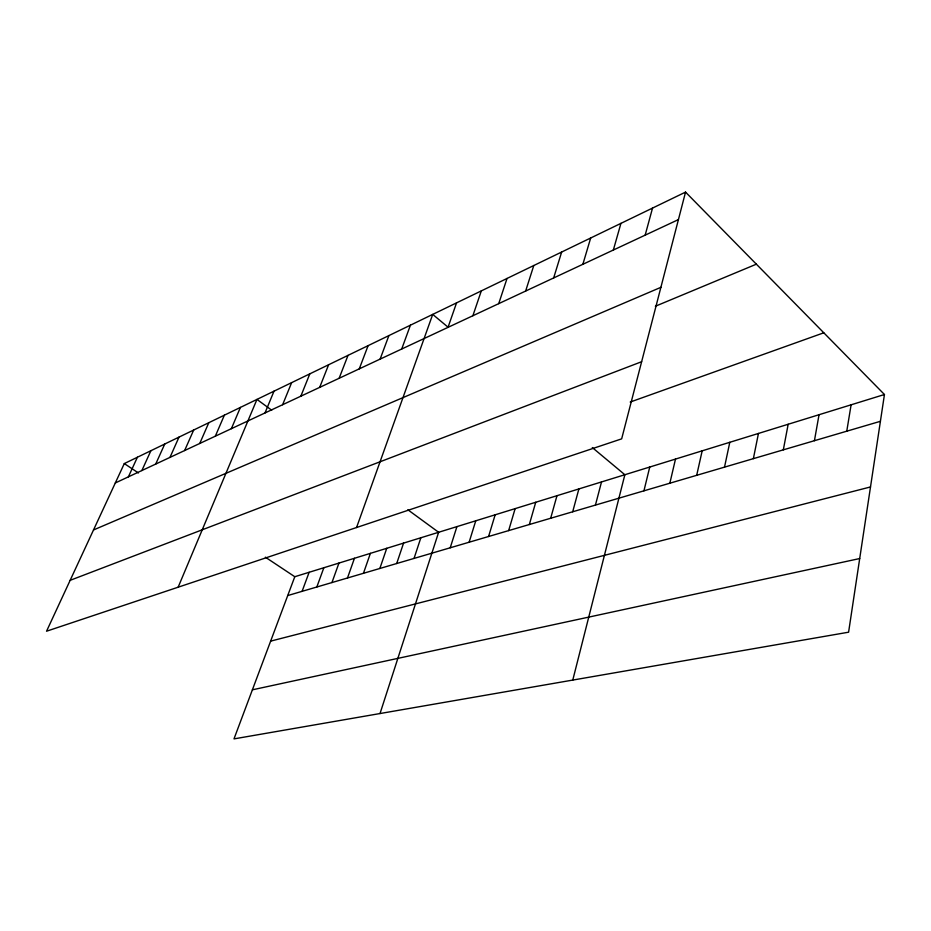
<?xml version="1.0" encoding="UTF-8"?>
<svg xmlns="http://www.w3.org/2000/svg" width="931" height="931" viewBox="0 0 931 931"><rect width="100%" height="100%" fill="white"/><g stroke="black" fill="none" stroke-linecap="round" stroke-linejoin="round"><path stroke-width="1.4" d="M884.45 394.511L848.595 632.196L233.995 738.888L294.79 576.72L884.45 394.511L685.542 192.112L124.3 463.58L46.55 631.218L621.664 438.85L685.542 192.112M846.768 431.193L851.109 404.81M814.427 440.7L819.036 414.726M783.32 449.848L788.173 424.257M753.365 458.657L758.451 433.45M724.516 467.141L729.799 442.295M696.691 475.322L702.172 450.837M669.855 483.212L675.499 459.076M643.938 490.823L649.745 467.036M572.774 680.084L624.864 474.729L592.302 447.555M595.433 505.091L601.507 481.944M645.16 235.159L652.538 208.067M572.693 511.771L578.884 488.938M550.675 518.253L556.971 495.699M613.343 250.043L620.942 223.347M529.332 524.525L535.732 502.263M508.652 530.6L515.134 508.629M582.864 264.299L590.685 237.987M488.589 536.5L495.152 514.808M553.654 277.962L561.649 252.033M469.119 542.226L475.753 520.801M450.22 547.789L456.923 526.62M525.631 291.066L533.789 265.51M380.023 713.542L438.629 532.276L407.883 509.792M414.039 558.425L420.847 537.769M498.725 303.646L507.034 278.45M396.699 563.523L403.565 543.11M472.878 315.737L481.304 290.903M379.848 568.48L386.749 548.301M448.009 327.363L456.551 302.866M363.451 573.298L370.387 553.363M347.484 577.988L354.455 558.286M356.561 527.528L432.717 314.399L448.079 327.212M331.948 582.562L338.954 563.069M316.831 587.007L323.848 567.735M401.703 349.02L410.42 325.187M302.086 591.336L309.139 572.286M380.116 359.122L388.89 335.591M359.273 368.874L368.106 345.645M339.128 378.289L348.019 355.363M319.67 387.389L328.608 364.754M300.841 396.199L309.814 373.843M282.628 404.717L291.636 382.641M264.998 412.957L274.017 391.16M178.147 587.205L256.956 399.411L271.689 410.187M231.365 428.691L240.407 407.417M215.317 436.197L224.371 415.179M199.746 443.482L208.8 422.709M184.629 450.546L193.683 430.017M169.966 457.412L179.008 437.116M155.71 464.08L164.752 444.017M141.861 470.551L150.892 450.72M128.397 476.847L137.404 457.237M115.304 482.968L678.42 219.6M93.507 529.96L660.894 287.33M655.354 306.252L756.368 264.183M70.151 580.327L641.634 361.717M630.217 402.052L823.795 332.798M287.726 595.561L880.412 421.301M270.642 641.133L870.508 486.948M252.382 689.824L859.709 558.542M124.3 463.58L138.44 472.96M265.358 557.18L294.79 576.72"/></g></svg>
